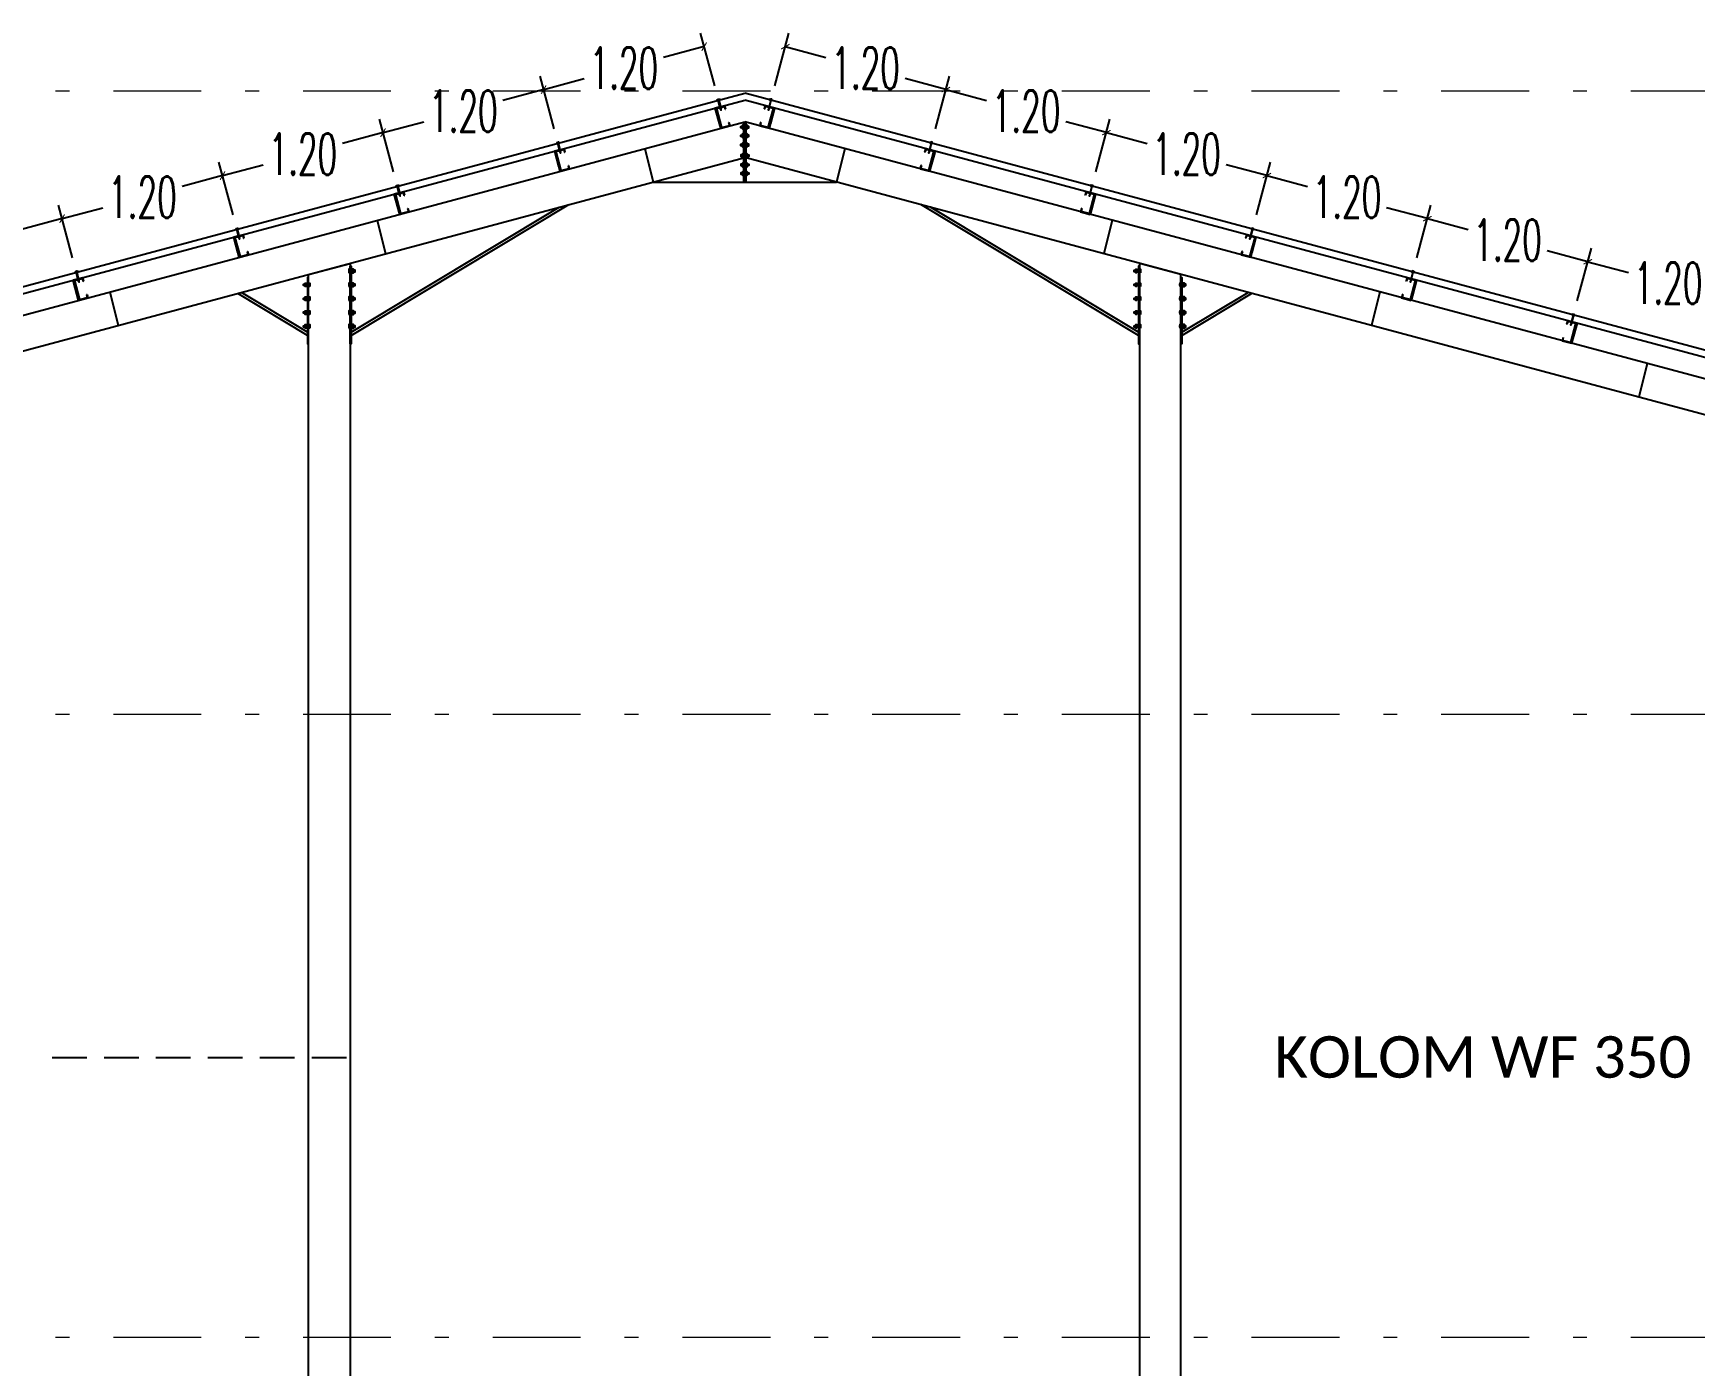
# Model space of a CAD drawing. Header units: millimetres. Extents: x 2175 to 3376, y 1504 to 1740.
# Drawn here: x 3012.11 to 3024.11, y 1637.46 to 1647.08 of the extents above; entities that cross this region are included whole.
import ezdxf

# ---------------------------------------------------------------- set-up
doc = ezdxf.new("R2010")
doc.units = ezdxf.units.MM
for name, pattern in [('DASHDOT2', [12.7, 6.35, -3.175, 0, -3.175]), ('DASHED', [19.05, 12.7, -6.35]), ('HIDDEN', [0.375, 0.25, -0.125])]:
    doc.linetypes.add(name, pattern=pattern)
for name, color, linetype in [('A', 7, 'Continuous'), ('GR', 7, 'Continuous'), ('KOP TEKS', 1, 'Continuous'), ('SUNGAI', 150, 'Continuous'), ('TEXT', 7, 'Continuous')]:
    doc.layers.add(name, color=color, linetype=linetype)
doc.layers.add('Garis Dim', color=131, linetype='DASHED', lineweight=9)
doc.layers.add('TANGGA', color=223, linetype='Continuous', lineweight=9)
doc.styles.add('-DIM2', font='simplex.shx', dxfattribs={"width": 0.55})
doc.styles.get("Standard").update_dxf_attribs({"font": 'arial.ttf'})
doc.dimstyles.new('DIMENSI POTONGAN', dxfattribs={"dimtxt": 0.3, "dimasz": 0.05, "dimexe": 0.1, "dimexo": 0.1, "dimgap": 0.05, "dimtad": 0, "dimtih": 1, "dimtoh": 1, "dimrnd": 0.0025, "dimzin": 0, "dimdsep": 46, "dimtxsty": '-DIM2', "dimblk": 'ARCHTICK', "dimcen": 0.1, "dimclrd": 1, "dimclre": 1, "dimclrt": 2, "dimadec": 0, "dimazin": 0, "dimtfac": 1, "dimtofl": 0, "dimtmove": 0, "dimatfit": 3, "dimldrblk": 'ARCHTICK', "dimfxl": 0.18, "dimtolj": 1, "dimtzin": 0, "dimarcsym": 0})

# ---------------------------------------------------------------- blocks, each defined once
blk = doc.blocks.new('_ArchTick')
at = {"color": 0, "linetype": 'ByBlock', "const_width": 0.15}
blk.add_lwpolyline([(-0.5, -0.5), (0.5, 0.5)], dxfattribs=at)
blk = doc.blocks.new('*D1260')
at = {"layer": 'Defpoints', "color": 0, "transparency": 16777216}
for p in [(3018.704, 1646.676), (3017.443, 1646.607), (3018.602, 1646.296)]:
    blk.add_point(p, dxfattribs=at)
at = {"layer": 'TANGGA', "color": 1, "lineweight": -2, "transparency": 16777216}
for p, q in [((3017.469, 1646.703), (3017.57, 1647.083)), ((3017.544, 1646.986), (3017.838, 1646.908)), ((3018.628, 1646.393), (3018.729, 1646.772)), ((3018.704, 1646.676), (3018.41, 1646.755))]:
    blk.add_line(p, q, dxfattribs=at)
at = {"layer": 'TANGGA', "color": 1, "lineweight": -2, "transparency": 16777216, "xscale": 0.05, "yscale": 0.05, "zscale": 0.05}
for p, rotation in [((3017.544, 1646.986), 164.9999999999965), ((3018.704, 1646.676), 344.9999999999965)]:
    blk.add_blockref('_ArchTick', p, dxfattribs=dict(at, rotation=rotation))
at = {"layer": 'TANGGA', "color": 2, "transparency": 16777216, "insert": (3018.124, 1646.831), "char_height": 0.3, "attachment_point": 5, "style": '-DIM2'}
blk.add_mtext('\\A1;1.20', dxfattribs=at)
blk = doc.blocks.new('*D674')
at = {"layer": 'Defpoints', "color": 0, "transparency": 16777216}
for p in [(3018.602, 1646.296), (3019.863, 1646.365), (3019.761, 1645.986)]:
    blk.add_point(p, dxfattribs=at)
at = {"layer": 'TANGGA', "color": 1, "lineweight": -2, "transparency": 16777216}
for p, q in [((3018.628, 1646.393), (3018.729, 1646.772)), ((3018.704, 1646.676), (3018.997, 1646.597)), ((3019.863, 1646.365), (3019.569, 1646.444)), ((3019.787, 1646.082), (3019.889, 1646.462))]:
    blk.add_line(p, q, dxfattribs=at)
at = {"layer": 'TANGGA', "color": 1, "lineweight": -2, "transparency": 16777216, "xscale": 0.05, "yscale": 0.05, "zscale": 0.05}
for p, rotation in [((3018.704, 1646.676), 164.9999999999965), ((3019.863, 1646.365), 344.9999999999965)]:
    blk.add_blockref('_ArchTick', p, dxfattribs=dict(at, rotation=rotation))
at = {"layer": 'TANGGA', "color": 2, "transparency": 16777216, "insert": (3019.283, 1646.52), "char_height": 0.3, "attachment_point": 5, "style": '-DIM2'}
blk.add_mtext('\\A1;1.20', dxfattribs=at)
blk = doc.blocks.new('*D675')
at = {"layer": 'Defpoints', "color": 0, "transparency": 16777216}
for p in [(3021.022, 1646.055), (3019.761, 1645.986), (3020.92, 1645.675)]:
    blk.add_point(p, dxfattribs=at)
at = {"layer": 'TANGGA', "color": 1, "lineweight": -2, "transparency": 16777216}
for p, q in [((3019.787, 1646.082), (3019.889, 1646.462)), ((3019.863, 1646.365), (3020.157, 1646.286)), ((3021.022, 1646.055), (3020.728, 1646.133)), ((3020.946, 1645.772), (3021.048, 1646.151))]:
    blk.add_line(p, q, dxfattribs=at)
at = {"layer": 'TANGGA', "color": 1, "lineweight": -2, "transparency": 16777216, "xscale": 0.05, "yscale": 0.05, "zscale": 0.05}
for p, rotation in [((3019.863, 1646.365), 164.9999999999965), ((3021.022, 1646.055), 344.9999999999965)]:
    blk.add_blockref('_ArchTick', p, dxfattribs=dict(at, rotation=rotation))
at = {"layer": 'TANGGA', "color": 2, "transparency": 16777216, "insert": (3020.442, 1646.21), "char_height": 0.3, "attachment_point": 5, "style": '-DIM2'}
blk.add_mtext('\\A1;1.20', dxfattribs=at)
blk = doc.blocks.new('*D676')
at = {"layer": 'Defpoints', "color": 0, "transparency": 16777216}
for p in [(3022.181, 1645.744), (3020.92, 1645.675), (3022.079, 1645.365)]:
    blk.add_point(p, dxfattribs=at)
at = {"layer": 'TANGGA', "color": 1, "lineweight": -2, "transparency": 16777216}
for p, q in [((3020.946, 1645.772), (3021.048, 1646.151)), ((3021.022, 1646.055), (3021.316, 1645.976)), ((3022.181, 1645.744), (3021.887, 1645.823)), ((3022.105, 1645.461), (3022.207, 1645.841))]:
    blk.add_line(p, q, dxfattribs=at)
at = {"layer": 'TANGGA', "color": 1, "lineweight": -2, "transparency": 16777216, "xscale": 0.05, "yscale": 0.05, "zscale": 0.05}
for p, rotation in [((3021.022, 1646.055), 164.9999999999965), ((3022.181, 1645.744), 344.9999999999965)]:
    blk.add_blockref('_ArchTick', p, dxfattribs=dict(at, rotation=rotation))
at = {"layer": 'TANGGA', "color": 2, "transparency": 16777216, "insert": (3021.601, 1645.899), "char_height": 0.3, "attachment_point": 5, "style": '-DIM2'}
blk.add_mtext('\\A1;1.20', dxfattribs=at)
blk = doc.blocks.new('*D677')
at = {"layer": 'Defpoints', "color": 0, "transparency": 16777216}
for p in [(3022.079, 1645.365), (3023.34, 1645.433), (3023.238, 1645.054)]:
    blk.add_point(p, dxfattribs=at)
at = {"layer": 'TANGGA', "color": 1, "lineweight": -2, "transparency": 16777216}
for p, q in [((3022.105, 1645.461), (3022.207, 1645.841)), ((3022.181, 1645.744), (3022.475, 1645.665)), ((3023.34, 1645.433), (3023.046, 1645.512)), ((3023.264, 1645.151), (3023.366, 1645.53))]:
    blk.add_line(p, q, dxfattribs=at)
at = {"layer": 'TANGGA', "color": 1, "lineweight": -2, "transparency": 16777216, "xscale": 0.05, "yscale": 0.05, "zscale": 0.05}
for p, rotation in [((3022.181, 1645.744), 164.9999999999965), ((3023.34, 1645.433), 344.9999999999965)]:
    blk.add_blockref('_ArchTick', p, dxfattribs=dict(at, rotation=rotation))
at = {"layer": 'TANGGA', "color": 2, "transparency": 16777216, "insert": (3022.76, 1645.589), "char_height": 0.3, "attachment_point": 5, "style": '-DIM2'}
blk.add_mtext('\\A1;1.20', dxfattribs=at)
blk = doc.blocks.new('*D678')
at = {"layer": 'Defpoints', "color": 0, "transparency": 16777216}
for p in [(3024.499, 1645.123), (3023.238, 1645.054), (3024.397, 1644.743)]:
    blk.add_point(p, dxfattribs=at)
at = {"layer": 'TANGGA', "color": 1, "lineweight": -2, "transparency": 16777216}
for p, q in [((3023.264, 1645.151), (3023.366, 1645.53)), ((3023.34, 1645.433), (3023.634, 1645.355)), ((3024.499, 1645.123), (3024.205, 1645.202)), ((3024.423, 1644.84), (3024.525, 1645.219))]:
    blk.add_line(p, q, dxfattribs=at)
at = {"layer": 'TANGGA', "color": 1, "lineweight": -2, "transparency": 16777216, "xscale": 0.05, "yscale": 0.05, "zscale": 0.05}
for p, rotation in [((3023.34, 1645.433), 164.9999999999965), ((3024.499, 1645.123), 344.9999999999965)]:
    blk.add_blockref('_ArchTick', p, dxfattribs=dict(at, rotation=rotation))
at = {"layer": 'TANGGA', "color": 2, "transparency": 16777216, "insert": (3023.92, 1645.278), "char_height": 0.3, "attachment_point": 5, "style": '-DIM2'}
blk.add_mtext('\\A1;1.20', dxfattribs=at)
blk = doc.blocks.new('*D697')
at = {"layer": 'Defpoints', "color": 0, "transparency": 16777216}
for p in [(3015.799, 1646.676), (3017.059, 1646.607), (3015.9, 1646.296)]:
    blk.add_point(p, dxfattribs=at)
at = {"layer": 'TANGGA', "color": 1, "lineweight": -2, "transparency": 16777216}
for p, q in [((3017.034, 1646.703), (3016.932, 1647.083)), ((3016.958, 1646.986), (3016.664, 1646.908)), ((3015.874, 1646.393), (3015.773, 1646.772)), ((3015.799, 1646.676), (3016.092, 1646.755))]:
    blk.add_line(p, q, dxfattribs=at)
at = {"layer": 'TANGGA', "color": 1, "lineweight": -2, "transparency": 16777216, "xscale": 0.05, "yscale": 0.05, "zscale": 0.05}
for p, rotation in [((3016.958, 1646.986), 15.00000000000346), ((3015.799, 1646.676), 195.0000000000034)]:
    blk.add_blockref('_ArchTick', p, dxfattribs=dict(at, rotation=rotation))
at = {"layer": 'TANGGA', "color": 2, "transparency": 16777216, "insert": (3016.378, 1646.831), "char_height": 0.3, "attachment_point": 5, "style": '-DIM2'}
blk.add_mtext('\\A1;1.20', dxfattribs=at)
blk = doc.blocks.new('*D698')
at = {"layer": 'Defpoints', "color": 0, "transparency": 16777216}
for p in [(3014.639, 1646.365), (3015.9, 1646.296), (3014.741, 1645.986)]:
    blk.add_point(p, dxfattribs=at)
at = {"layer": 'TANGGA', "color": 1, "lineweight": -2, "transparency": 16777216}
for p, q in [((3015.874, 1646.393), (3015.773, 1646.772)), ((3015.799, 1646.676), (3015.505, 1646.597)), ((3014.715, 1646.082), (3014.614, 1646.462)), ((3014.639, 1646.365), (3014.933, 1646.444))]:
    blk.add_line(p, q, dxfattribs=at)
at = {"layer": 'TANGGA', "color": 1, "lineweight": -2, "transparency": 16777216, "xscale": 0.05, "yscale": 0.05, "zscale": 0.05}
for p, rotation in [((3015.799, 1646.676), 15.00000000000346), ((3014.639, 1646.365), 195.0000000000034)]:
    blk.add_blockref('_ArchTick', p, dxfattribs=dict(at, rotation=rotation))
at = {"layer": 'TANGGA', "color": 2, "transparency": 16777216, "insert": (3015.219, 1646.52), "char_height": 0.3, "attachment_point": 5, "style": '-DIM2'}
blk.add_mtext('\\A1;1.20', dxfattribs=at)
blk = doc.blocks.new('*D699')
at = {"layer": 'Defpoints', "color": 0, "transparency": 16777216}
for p in [(3013.48, 1646.055), (3014.741, 1645.986), (3013.582, 1645.675)]:
    blk.add_point(p, dxfattribs=at)
at = {"layer": 'TANGGA', "color": 1, "lineweight": -2, "transparency": 16777216}
for p, q in [((3014.715, 1646.082), (3014.614, 1646.462)), ((3014.639, 1646.365), (3014.346, 1646.286)), ((3013.556, 1645.772), (3013.454, 1646.151)), ((3013.48, 1646.055), (3013.774, 1646.133))]:
    blk.add_line(p, q, dxfattribs=at)
at = {"layer": 'TANGGA', "color": 1, "lineweight": -2, "transparency": 16777216, "xscale": 0.05, "yscale": 0.05, "zscale": 0.05}
for p, rotation in [((3014.639, 1646.365), 15.00000000000346), ((3013.48, 1646.055), 195.0000000000034)]:
    blk.add_blockref('_ArchTick', p, dxfattribs=dict(at, rotation=rotation))
at = {"layer": 'TANGGA', "color": 2, "transparency": 16777216, "insert": (3014.06, 1646.21), "char_height": 0.3, "attachment_point": 5, "style": '-DIM2'}
blk.add_mtext('\\A1;1.20', dxfattribs=at)
blk = doc.blocks.new('*D700')
at = {"layer": 'Defpoints', "color": 0, "transparency": 16777216}
for p in [(3012.321, 1645.744), (3013.582, 1645.675), (3012.423, 1645.365)]:
    blk.add_point(p, dxfattribs=at)
at = {"layer": 'TANGGA', "color": 1, "lineweight": -2, "transparency": 16777216}
for p, q in [((3013.48, 1646.055), (3013.187, 1645.976)), ((3013.556, 1645.772), (3013.454, 1646.151)), ((3012.397, 1645.461), (3012.295, 1645.841)), ((3012.321, 1645.744), (3012.615, 1645.823))]:
    blk.add_line(p, q, dxfattribs=at)
at = {"layer": 'TANGGA', "color": 1, "lineweight": -2, "transparency": 16777216, "xscale": 0.05, "yscale": 0.05, "zscale": 0.05}
for p, rotation in [((3013.48, 1646.055), 15.00000000000346), ((3012.321, 1645.744), 195.0000000000034)]:
    blk.add_blockref('_ArchTick', p, dxfattribs=dict(at, rotation=rotation))
at = {"layer": 'TANGGA', "color": 2, "transparency": 16777216, "insert": (3012.901, 1645.899), "char_height": 0.3, "attachment_point": 5, "style": '-DIM2'}
blk.add_mtext('\\A1;1.20', dxfattribs=at)
blk = doc.blocks.new('*D701')
at = {"layer": 'Defpoints', "color": 0, "transparency": 16777216}
for p in [(3011.162, 1645.433), (3012.423, 1645.365), (3011.264, 1645.054)]:
    blk.add_point(p, dxfattribs=at)
at = {"layer": 'TANGGA', "color": 1, "lineweight": -2, "transparency": 16777216}
for p, q in [((3012.397, 1645.461), (3012.295, 1645.841)), ((3012.321, 1645.744), (3012.027, 1645.665)), ((3011.238, 1645.151), (3011.136, 1645.53)), ((3011.162, 1645.433), (3011.456, 1645.512))]:
    blk.add_line(p, q, dxfattribs=at)
at = {"layer": 'TANGGA', "color": 1, "lineweight": -2, "transparency": 16777216, "xscale": 0.05, "yscale": 0.05, "zscale": 0.05}
for p, rotation in [((3012.321, 1645.744), 15.00000000000346), ((3011.162, 1645.433), 195.0000000000034)]:
    blk.add_blockref('_ArchTick', p, dxfattribs=dict(at, rotation=rotation))
at = {"layer": 'TANGGA', "color": 2, "transparency": 16777216, "insert": (3011.742, 1645.589), "char_height": 0.3, "attachment_point": 5, "style": '-DIM2'}
blk.add_mtext('\\A1;1.20', dxfattribs=at)

msp = doc.modelspace()

# ---------------------------------------------------------------- linework, layer by layer
for p, q in [((3017.036, 1646.542), (3017.066, 1646.431)), ((3017.036, 1646.542), (3017.066, 1646.431)), ((3017.036, 1646.542), (3017.066, 1646.431)), ((3017.036, 1646.542), (3017.066, 1646.431)), ((3017.036, 1646.542), (3017.075, 1646.397)), ((3017.039, 1646.531), (3017.045, 1646.532)), ((3017.039, 1646.532), (3017.075, 1646.397)), ((3017.039, 1646.532), (3017.075, 1646.397)), ((3017.039, 1646.532), (3017.075, 1646.397)), ((3017.042, 1646.543), (3017.081, 1646.398)), ((3017.046, 1646.54), (3017.103, 1646.555)), ((3017.046, 1646.54), (3017.083, 1646.402)), ((3017.103, 1646.555), (3017.109, 1646.534)), ((3017.105, 1646.559), (3017.112, 1646.534)), ((3017.109, 1646.534), (3017.112, 1646.534)), ((3017.397, 1646.559), (3017.391, 1646.534)), ((3017.393, 1646.534), (3017.391, 1646.534)), ((3017.399, 1646.555), (3017.393, 1646.534)), ((3017.456, 1646.54), (3017.399, 1646.555)), ((3017.456, 1646.54), (3017.419, 1646.402)), ((3017.46, 1646.543), (3017.421, 1646.398)), ((3017.466, 1646.542), (3017.427, 1646.397)), ((3017.463, 1646.532), (3017.427, 1646.397)), ((3017.463, 1646.532), (3017.427, 1646.397)), ((3017.463, 1646.532), (3017.427, 1646.397)), ((3017.466, 1646.542), (3017.437, 1646.431)), ((3017.466, 1646.542), (3017.437, 1646.431)), ((3017.466, 1646.542), (3017.437, 1646.431)), ((3017.466, 1646.542), (3017.437, 1646.431)), ((3017.463, 1646.531), (3017.457, 1646.532)), ((3017.083, 1646.402), (3017.14, 1646.417)), ((3017.134, 1646.438), (3017.137, 1646.439)), ((3017.134, 1646.438), (3017.14, 1646.417)), ((3017.137, 1646.439), (3017.144, 1646.415)), ((3017.242, 1646.442), (3017.242, 1646.008)), ((3017.251, 1646.445), (3017.251, 1646.008)), ((3017.259, 1646.442), (3017.259, 1646.008)), ((3017.365, 1646.439), (3017.359, 1646.415)), ((3017.368, 1646.438), (3017.362, 1646.417)), ((3017.419, 1646.402), (3017.362, 1646.417)), ((3017.368, 1646.438), (3017.365, 1646.439)), ((3015.877, 1646.231), (3015.907, 1646.121)), ((3015.877, 1646.231), (3015.907, 1646.121)), ((3015.877, 1646.231), (3015.907, 1646.121)), ((3015.877, 1646.231), (3015.907, 1646.121)), ((3015.877, 1646.231), (3015.916, 1646.086)), ((3015.88, 1646.22), (3015.886, 1646.222)), ((3015.88, 1646.221), (3015.916, 1646.086)), ((3015.88, 1646.221), (3015.916, 1646.086)), ((3015.88, 1646.221), (3015.916, 1646.086)), ((3015.883, 1646.232), (3015.922, 1646.088)), ((3015.887, 1646.229), (3015.944, 1646.244)), ((3015.887, 1646.229), (3015.924, 1646.091)), ((3015.944, 1646.244), (3015.95, 1646.223)), ((3015.946, 1646.249), (3015.953, 1646.224)), ((3015.95, 1646.223), (3015.953, 1646.224)), ((3016.529, 1646.25), (3016.589, 1646.008)), ((3017.974, 1646.25), (3017.913, 1646.008)), ((3018.556, 1646.249), (3018.55, 1646.224)), ((3018.553, 1646.223), (3018.55, 1646.224)), ((3018.558, 1646.244), (3018.553, 1646.223)), ((3018.615, 1646.229), (3018.558, 1646.244)), ((3018.615, 1646.229), (3018.578, 1646.091)), ((3018.619, 1646.232), (3018.581, 1646.088)), ((3018.625, 1646.231), (3018.586, 1646.086)), ((3018.623, 1646.221), (3018.586, 1646.086)), ((3018.623, 1646.221), (3018.586, 1646.086)), ((3018.623, 1646.221), (3018.586, 1646.086)), ((3018.625, 1646.231), (3018.596, 1646.121)), ((3018.625, 1646.231), (3018.596, 1646.121)), ((3018.625, 1646.231), (3018.596, 1646.121)), ((3018.625, 1646.231), (3018.596, 1646.121)), ((3018.622, 1646.22), (3018.616, 1646.222)), ((3015.924, 1646.091), (3015.981, 1646.106)), ((3015.975, 1646.127), (3015.978, 1646.128)), ((3015.975, 1646.127), (3015.981, 1646.106)), ((3015.978, 1646.128), (3015.984, 1646.104)), ((3018.524, 1646.128), (3018.518, 1646.104)), ((3018.527, 1646.127), (3018.521, 1646.106)), ((3018.578, 1646.091), (3018.521, 1646.106)), ((3018.527, 1646.127), (3018.524, 1646.128)), ((3014.718, 1645.92), (3014.747, 1645.81)), ((3014.718, 1645.92), (3014.747, 1645.81)), ((3014.718, 1645.92), (3014.747, 1645.81)), ((3014.718, 1645.92), (3014.747, 1645.81)), ((3014.718, 1645.92), (3014.757, 1645.775)), ((3014.724, 1645.922), (3014.763, 1645.777)), ((3014.728, 1645.919), (3014.785, 1645.934)), ((3014.785, 1645.934), (3014.79, 1645.912)), ((3014.787, 1645.938), (3014.793, 1645.913)), ((3019.715, 1645.938), (3019.709, 1645.913)), ((3019.717, 1645.934), (3019.712, 1645.912)), ((3019.774, 1645.919), (3019.717, 1645.934)), ((3019.778, 1645.922), (3019.74, 1645.777)), ((3019.784, 1645.92), (3019.745, 1645.775)), ((3019.784, 1645.92), (3019.755, 1645.81)), ((3019.784, 1645.92), (3019.755, 1645.81)), ((3019.784, 1645.92), (3019.755, 1645.81)), ((3019.784, 1645.92), (3019.755, 1645.81)), ((3014.721, 1645.91), (3014.727, 1645.911)), ((3014.721, 1645.911), (3014.757, 1645.775)), ((3014.721, 1645.911), (3014.757, 1645.775)), ((3014.721, 1645.911), (3014.757, 1645.775)), ((3014.728, 1645.919), (3014.765, 1645.781)), ((3014.79, 1645.912), (3014.793, 1645.913)), ((3014.816, 1645.817), (3014.819, 1645.818)), ((3014.816, 1645.817), (3014.822, 1645.796)), ((3014.819, 1645.818), (3014.825, 1645.794)), ((3019.683, 1645.818), (3019.677, 1645.794)), ((3019.686, 1645.817), (3019.68, 1645.796)), ((3019.686, 1645.817), (3019.683, 1645.818)), ((3019.712, 1645.912), (3019.709, 1645.913)), ((3019.774, 1645.919), (3019.738, 1645.781)), ((3019.782, 1645.911), (3019.745, 1645.775)), ((3019.782, 1645.911), (3019.745, 1645.775)), ((3019.782, 1645.911), (3019.745, 1645.775)), ((3019.781, 1645.91), (3019.776, 1645.911)), ((3014.597, 1645.733), (3014.657, 1645.49)), ((3014.765, 1645.781), (3014.822, 1645.796)), ((3019.738, 1645.781), (3019.68, 1645.796)), ((3019.905, 1645.733), (3019.845, 1645.49)), ((3013.559, 1645.61), (3013.588, 1645.5)), ((3013.559, 1645.61), (3013.588, 1645.5)), ((3013.559, 1645.61), (3013.588, 1645.5)), ((3013.559, 1645.61), (3013.588, 1645.5)), ((3013.559, 1645.61), (3013.598, 1645.465)), ((3013.561, 1645.6), (3013.598, 1645.465)), ((3013.561, 1645.6), (3013.598, 1645.465)), ((3013.561, 1645.6), (3013.598, 1645.465)), ((3013.562, 1645.599), (3013.568, 1645.601)), ((3013.565, 1645.611), (3013.603, 1645.466)), ((3013.569, 1645.608), (3013.626, 1645.623)), ((3013.569, 1645.608), (3013.606, 1645.47)), ((3013.626, 1645.623), (3013.631, 1645.602)), ((3013.628, 1645.628), (3013.634, 1645.603)), ((3013.631, 1645.602), (3013.634, 1645.603)), ((3020.875, 1645.628), (3020.868, 1645.603)), ((3020.871, 1645.602), (3020.868, 1645.603)), ((3020.876, 1645.623), (3020.871, 1645.602)), ((3020.934, 1645.608), (3020.876, 1645.623)), ((3020.934, 1645.608), (3020.897, 1645.47)), ((3020.938, 1645.611), (3020.899, 1645.466)), ((3020.943, 1645.61), (3020.905, 1645.465)), ((3020.941, 1645.6), (3020.905, 1645.465)), ((3020.941, 1645.6), (3020.905, 1645.465)), ((3020.941, 1645.6), (3020.905, 1645.465)), ((3020.943, 1645.61), (3020.914, 1645.5)), ((3020.943, 1645.61), (3020.914, 1645.5)), ((3020.943, 1645.61), (3020.914, 1645.5)), ((3020.943, 1645.61), (3020.914, 1645.5)), ((3020.94, 1645.599), (3020.935, 1645.601)), ((3013.606, 1645.47), (3013.663, 1645.485)), ((3013.657, 1645.506), (3013.66, 1645.507)), ((3013.657, 1645.506), (3013.663, 1645.485)), ((3013.66, 1645.507), (3013.666, 1645.483)), ((3020.842, 1645.507), (3020.836, 1645.483)), ((3020.845, 1645.506), (3020.84, 1645.485)), ((3020.897, 1645.47), (3020.84, 1645.485)), ((3020.845, 1645.506), (3020.842, 1645.507)), ((3012.4, 1645.299), (3012.429, 1645.189)), ((3012.4, 1645.299), (3012.429, 1645.189)), ((3012.4, 1645.299), (3012.429, 1645.189)), ((3012.4, 1645.299), (3012.429, 1645.189)), ((3012.4, 1645.299), (3012.438, 1645.154)), ((3012.402, 1645.29), (3012.438, 1645.154)), ((3012.402, 1645.29), (3012.438, 1645.154)), ((3012.402, 1645.29), (3012.438, 1645.154)), ((3012.403, 1645.288), (3012.408, 1645.29)), ((3012.406, 1645.301), (3012.444, 1645.156)), ((3012.41, 1645.298), (3012.467, 1645.312)), ((3012.41, 1645.298), (3012.446, 1645.159)), ((3012.467, 1645.312), (3012.472, 1645.291)), ((3012.468, 1645.317), (3012.475, 1645.292)), ((3012.472, 1645.291), (3012.475, 1645.292)), ((3012.665, 1645.215), (3012.725, 1644.972)), ((3021.837, 1645.215), (3021.777, 1644.972)), ((3022.034, 1645.317), (3022.027, 1645.292)), ((3022.03, 1645.291), (3022.027, 1645.292)), ((3022.036, 1645.312), (3022.03, 1645.291)), ((3022.093, 1645.298), (3022.036, 1645.312)), ((3022.093, 1645.298), (3022.056, 1645.159)), ((3022.097, 1645.301), (3022.058, 1645.156)), ((3022.102, 1645.299), (3022.064, 1645.154)), ((3022.1, 1645.29), (3022.064, 1645.154)), ((3022.1, 1645.29), (3022.064, 1645.154)), ((3022.1, 1645.29), (3022.064, 1645.154)), ((3022.102, 1645.299), (3022.073, 1645.189)), ((3022.102, 1645.299), (3022.073, 1645.189)), ((3022.102, 1645.299), (3022.073, 1645.189)), ((3022.102, 1645.299), (3022.073, 1645.189)), ((3022.1, 1645.288), (3022.094, 1645.29)), ((3012.446, 1645.159), (3012.503, 1645.174)), ((3012.498, 1645.196), (3012.501, 1645.196)), ((3012.498, 1645.196), (3012.503, 1645.174)), ((3012.501, 1645.196), (3012.507, 1645.173)), ((3022.001, 1645.196), (3021.995, 1645.173)), ((3022.004, 1645.196), (3021.999, 1645.174)), ((3022.056, 1645.159), (3021.999, 1645.174)), ((3022.004, 1645.196), (3022.001, 1645.196)), ((3023.193, 1645.006), (3023.186, 1644.981)), ((3023.189, 1644.981), (3023.186, 1644.981)), ((3023.195, 1645.002), (3023.189, 1644.981)), ((3023.252, 1644.987), (3023.195, 1645.002)), ((3023.252, 1644.987), (3023.215, 1644.849)), ((3023.256, 1644.99), (3023.217, 1644.845)), ((3023.262, 1644.989), (3023.223, 1644.844)), ((3023.259, 1644.979), (3023.223, 1644.844)), ((3023.259, 1644.979), (3023.223, 1644.844)), ((3023.259, 1644.979), (3023.223, 1644.844)), ((3023.262, 1644.989), (3023.232, 1644.879)), ((3023.262, 1644.989), (3023.232, 1644.879)), ((3023.262, 1644.989), (3023.232, 1644.879)), ((3023.262, 1644.989), (3023.232, 1644.879)), ((3023.259, 1644.978), (3023.253, 1644.979)), ((3023.161, 1644.886), (3023.154, 1644.862)), ((3023.163, 1644.885), (3023.158, 1644.864)), ((3023.215, 1644.849), (3023.158, 1644.864)), ((3023.163, 1644.885), (3023.161, 1644.886)), ((3023.769, 1644.697), (3023.709, 1644.455))]:
    msp.add_line(p, q)
at = {"linetype": 'HIDDEN'}
msp.add_line((3014.374, 1639.685), (3012.149, 1639.685), dxfattribs=at)
for points in [[(3017.051, 1646.601), (3017.071, 1646.606), (3017.072, 1646.602), (3017.052, 1646.597)], [(3017.054, 1646.606), (3017.064, 1646.608), (3017.065, 1646.604), (3017.055, 1646.602)], [(3017.06, 1646.599), (3017.063, 1646.6), (3017.08, 1646.534), (3017.077, 1646.534)], [(3017.442, 1646.599), (3017.439, 1646.6), (3017.422, 1646.534), (3017.425, 1646.534)], [(3017.451, 1646.601), (3017.431, 1646.606), (3017.43, 1646.602), (3017.45, 1646.597)], [(3017.448, 1646.606), (3017.438, 1646.608), (3017.437, 1646.604), (3017.447, 1646.602)], [(3017.268, 1646.4), (3017.222, 1646.4), (3017.222, 1646.41), (3017.268, 1646.41)], [(3017.234, 1646.392), (3017.242, 1646.392), (3017.242, 1646.418), (3017.234, 1646.418)], [(3017.234, 1646.4), (3017.28, 1646.4), (3017.28, 1646.41), (3017.234, 1646.41)], [(3017.243, 1646.392), (3017.235, 1646.392), (3017.235, 1646.418), (3017.243, 1646.418)], [(3017.259, 1646.392), (3017.268, 1646.392), (3017.268, 1646.418), (3017.259, 1646.418)], [(3017.268, 1646.392), (3017.26, 1646.392), (3017.26, 1646.418), (3017.268, 1646.418)], [(3015.892, 1646.29), (3015.912, 1646.295), (3015.913, 1646.292), (3015.893, 1646.287)], [(3015.895, 1646.295), (3015.905, 1646.298), (3015.906, 1646.294), (3015.896, 1646.291)], [(3015.901, 1646.289), (3015.904, 1646.29), (3015.921, 1646.224), (3015.918, 1646.223)], [(3017.268, 1646.337), (3017.222, 1646.337), (3017.222, 1646.348), (3017.268, 1646.348)], [(3017.268, 1646.271), (3017.222, 1646.271), (3017.222, 1646.281), (3017.268, 1646.281)], [(3017.234, 1646.33), (3017.242, 1646.33), (3017.242, 1646.356), (3017.234, 1646.356)], [(3017.234, 1646.337), (3017.28, 1646.337), (3017.28, 1646.348), (3017.234, 1646.348)], [(3017.234, 1646.263), (3017.242, 1646.263), (3017.242, 1646.289), (3017.234, 1646.289)], [(3017.234, 1646.271), (3017.28, 1646.271), (3017.28, 1646.281), (3017.234, 1646.281)], [(3017.243, 1646.33), (3017.235, 1646.33), (3017.235, 1646.356), (3017.243, 1646.356)], [(3017.243, 1646.263), (3017.235, 1646.263), (3017.235, 1646.289), (3017.243, 1646.289)], [(3017.259, 1646.33), (3017.268, 1646.33), (3017.268, 1646.356), (3017.259, 1646.356)], [(3017.259, 1646.263), (3017.268, 1646.263), (3017.268, 1646.289), (3017.259, 1646.289)], [(3017.268, 1646.33), (3017.26, 1646.33), (3017.26, 1646.356), (3017.268, 1646.356)], [(3017.268, 1646.263), (3017.26, 1646.263), (3017.26, 1646.289), (3017.268, 1646.289)], [(3018.601, 1646.289), (3018.598, 1646.29), (3018.581, 1646.224), (3018.585, 1646.223)], [(3018.61, 1646.29), (3018.59, 1646.295), (3018.589, 1646.292), (3018.61, 1646.287)], [(3018.607, 1646.295), (3018.597, 1646.298), (3018.596, 1646.294), (3018.606, 1646.291)], [(3017.268, 1646.204), (3017.222, 1646.204), (3017.222, 1646.194), (3017.268, 1646.194)], [(3017.234, 1646.212), (3017.242, 1646.212), (3017.242, 1646.186), (3017.234, 1646.186)], [(3017.234, 1646.204), (3017.28, 1646.204), (3017.28, 1646.194), (3017.234, 1646.194)], [(3017.243, 1646.212), (3017.235, 1646.212), (3017.235, 1646.186), (3017.243, 1646.186)], [(3017.259, 1646.212), (3017.268, 1646.212), (3017.268, 1646.186), (3017.259, 1646.186)], [(3017.268, 1646.212), (3017.26, 1646.212), (3017.26, 1646.186), (3017.268, 1646.186)], [(3017.268, 1646.138), (3017.222, 1646.138), (3017.222, 1646.127), (3017.268, 1646.127)], [(3017.268, 1646.075), (3017.222, 1646.075), (3017.222, 1646.065), (3017.268, 1646.065)], [(3017.234, 1646.145), (3017.242, 1646.145), (3017.242, 1646.119), (3017.234, 1646.119)], [(3017.234, 1646.138), (3017.28, 1646.138), (3017.28, 1646.127), (3017.234, 1646.127)], [(3017.234, 1646.083), (3017.242, 1646.083), (3017.242, 1646.057), (3017.234, 1646.057)], [(3017.234, 1646.075), (3017.28, 1646.075), (3017.28, 1646.065), (3017.234, 1646.065)], [(3017.243, 1646.145), (3017.235, 1646.145), (3017.235, 1646.119), (3017.243, 1646.119)], [(3017.243, 1646.083), (3017.235, 1646.083), (3017.235, 1646.057), (3017.243, 1646.057)], [(3017.259, 1646.145), (3017.268, 1646.145), (3017.268, 1646.119), (3017.259, 1646.119)], [(3017.259, 1646.083), (3017.268, 1646.083), (3017.268, 1646.057), (3017.259, 1646.057)], [(3017.268, 1646.145), (3017.26, 1646.145), (3017.26, 1646.119), (3017.268, 1646.119)], [(3017.268, 1646.083), (3017.26, 1646.083), (3017.26, 1646.057), (3017.268, 1646.057)], [(3014.733, 1645.98), (3014.753, 1645.985), (3014.754, 1645.981), (3014.734, 1645.976)], [(3014.736, 1645.984), (3014.746, 1645.987), (3014.747, 1645.983), (3014.737, 1645.981)], [(3014.742, 1645.978), (3014.745, 1645.979), (3014.762, 1645.913), (3014.758, 1645.912)], [(3019.761, 1645.978), (3019.757, 1645.979), (3019.74, 1645.913), (3019.744, 1645.912)], [(3019.77, 1645.98), (3019.749, 1645.985), (3019.748, 1645.981), (3019.769, 1645.976)], [(3019.766, 1645.984), (3019.756, 1645.987), (3019.755, 1645.983), (3019.765, 1645.981)], [(3013.574, 1645.669), (3013.594, 1645.674), (3013.595, 1645.671), (3013.574, 1645.665)], [(3013.577, 1645.674), (3013.587, 1645.676), (3013.588, 1645.673), (3013.578, 1645.67)], [(3013.583, 1645.668), (3013.586, 1645.668), (3013.603, 1645.603), (3013.599, 1645.602)], [(3020.92, 1645.668), (3020.916, 1645.668), (3020.9, 1645.603), (3020.903, 1645.602)], [(3020.929, 1645.669), (3020.908, 1645.674), (3020.908, 1645.671), (3020.928, 1645.665)], [(3020.925, 1645.674), (3020.915, 1645.676), (3020.914, 1645.673), (3020.924, 1645.67)], [(3012.414, 1645.358), (3012.435, 1645.364), (3012.436, 1645.36), (3012.415, 1645.355)], [(3012.418, 1645.363), (3012.428, 1645.366), (3012.429, 1645.362), (3012.419, 1645.36)], [(3012.423, 1645.357), (3012.427, 1645.358), (3012.443, 1645.292), (3012.44, 1645.291)], [(3022.079, 1645.357), (3022.076, 1645.358), (3022.059, 1645.292), (3022.062, 1645.291)], [(3022.088, 1645.358), (3022.068, 1645.364), (3022.067, 1645.36), (3022.087, 1645.355)], [(3022.084, 1645.363), (3022.074, 1645.366), (3022.073, 1645.362), (3022.083, 1645.36)], [(3023.238, 1645.046), (3023.235, 1645.047), (3023.218, 1644.981), (3023.221, 1644.981)], [(3023.247, 1645.048), (3023.227, 1645.053), (3023.226, 1645.049), (3023.246, 1645.044)], [(3023.243, 1645.053), (3023.233, 1645.055), (3023.232, 1645.051), (3023.242, 1645.049)]]:
    msp.add_lwpolyline(points, close=True)
for points in [[(3017.077, 1646.534), (3017.08, 1646.528), (3017.08, 1646.534)], [(3017.425, 1646.534), (3017.422, 1646.528), (3017.422, 1646.534)], [(3015.918, 1646.223), (3015.921, 1646.217), (3015.921, 1646.224)], [(3018.585, 1646.223), (3018.581, 1646.217), (3018.581, 1646.224)], [(3014.758, 1645.912), (3014.762, 1645.907), (3014.762, 1645.913)], [(3019.744, 1645.912), (3019.74, 1645.907), (3019.74, 1645.913)], [(3013.599, 1645.602), (3013.603, 1645.596), (3013.603, 1645.603)], [(3020.903, 1645.602), (3020.899, 1645.596), (3020.9, 1645.603)], [(3012.44, 1645.291), (3012.444, 1645.286), (3012.443, 1645.292)], [(3022.062, 1645.291), (3022.059, 1645.286), (3022.059, 1645.292)], [(3023.221, 1644.981), (3023.218, 1644.975), (3023.218, 1644.981)]]:
    msp.add_lwpolyline(points)
at = {"layer": 'A'}
for p in [(3017.243, 1646.4), (3017.243, 1646.337), (3017.259, 1646.4), (3017.259, 1646.337), (3017.243, 1646.271), (3017.243, 1646.204), (3017.259, 1646.271), (3017.259, 1646.204), (3017.243, 1646.138), (3017.243, 1646.075), (3017.259, 1646.138), (3017.259, 1646.075)]:
    msp.add_point(p, dxfattribs=at)
at = {"layer": 'Garis Dim', "linetype": 'DASHDOT2', "ltscale": 0.1}
for p, q in [((2996.251, 1646.666), (3070.751, 1646.666)), ((2996.251, 1642.166), (3070.751, 1642.166)), ((2996.251, 1637.666), (3070.751, 1637.666))]:
    msp.add_line(p, q, dxfattribs=at)
at = {"layer": 'GR'}
for p, q in [((3001.135, 1642.332), (3017.251, 1646.651)), ((3032.027, 1642.692), (3017.251, 1646.651)), ((3001.148, 1642.284), (3017.251, 1646.599)), ((3032.014, 1642.643), (3017.251, 1646.599)), ((3001.186, 1642.139), (3017.251, 1646.444)), ((3031.851, 1642.532), (3017.251, 1646.444)), ((3001.251, 1641.898), (3017.251, 1646.185)), ((3031.601, 1642.34), (3017.251, 1646.185))]:
    msp.add_line(p, q, dxfattribs=at)
at = {"layer": 'GR', "linetype": 'Continuous'}
msp.add_line((3016.589, 1646.008), (3017.913, 1646.008), dxfattribs=at)
at = {"layer": 'KOP TEKS', "color": 0}
for points in [[(3014.393, 1645.353), (3014.401, 1645.353), (3014.401, 1645.379), (3014.393, 1645.379)], [(3014.393, 1645.361), (3014.438, 1645.361), (3014.438, 1645.371), (3014.393, 1645.371)], [(3014.418, 1645.353), (3014.426, 1645.353), (3014.426, 1645.379), (3014.418, 1645.379)], [(3020.11, 1645.361), (3020.064, 1645.361), (3020.064, 1645.371), (3020.11, 1645.371)], [(3020.084, 1645.353), (3020.076, 1645.353), (3020.076, 1645.379), (3020.084, 1645.379)], [(3020.109, 1645.353), (3020.101, 1645.353), (3020.101, 1645.379), (3020.109, 1645.379)], [(3014.11, 1645.261), (3014.064, 1645.261), (3014.064, 1645.271), (3014.11, 1645.271)], [(3014.085, 1645.253), (3014.077, 1645.253), (3014.077, 1645.279), (3014.085, 1645.279)], [(3014.11, 1645.253), (3014.101, 1645.253), (3014.101, 1645.279), (3014.11, 1645.279)], [(3014.393, 1645.253), (3014.401, 1645.253), (3014.401, 1645.279), (3014.393, 1645.279)], [(3014.393, 1645.261), (3014.438, 1645.261), (3014.438, 1645.271), (3014.393, 1645.271)], [(3014.418, 1645.253), (3014.426, 1645.253), (3014.426, 1645.279), (3014.418, 1645.279)], [(3020.11, 1645.261), (3020.064, 1645.261), (3020.064, 1645.271), (3020.11, 1645.271)], [(3020.084, 1645.253), (3020.076, 1645.253), (3020.076, 1645.279), (3020.084, 1645.279)], [(3020.109, 1645.253), (3020.101, 1645.253), (3020.101, 1645.279), (3020.109, 1645.279)], [(3020.392, 1645.261), (3020.438, 1645.261), (3020.438, 1645.271), (3020.392, 1645.271)], [(3020.393, 1645.253), (3020.401, 1645.253), (3020.401, 1645.279), (3020.393, 1645.279)], [(3020.417, 1645.253), (3020.426, 1645.253), (3020.426, 1645.279), (3020.417, 1645.279)], [(3014.11, 1645.161), (3014.064, 1645.161), (3014.064, 1645.171), (3014.11, 1645.171)], [(3014.085, 1645.153), (3014.077, 1645.153), (3014.077, 1645.179), (3014.085, 1645.179)], [(3014.11, 1645.153), (3014.101, 1645.153), (3014.101, 1645.179), (3014.11, 1645.179)], [(3014.393, 1645.153), (3014.401, 1645.153), (3014.401, 1645.179), (3014.393, 1645.179)], [(3014.393, 1645.161), (3014.438, 1645.161), (3014.438, 1645.171), (3014.393, 1645.171)], [(3014.418, 1645.153), (3014.426, 1645.153), (3014.426, 1645.179), (3014.418, 1645.179)], [(3020.11, 1645.161), (3020.064, 1645.161), (3020.064, 1645.171), (3020.11, 1645.171)], [(3020.084, 1645.153), (3020.076, 1645.153), (3020.076, 1645.179), (3020.084, 1645.179)], [(3020.109, 1645.153), (3020.101, 1645.153), (3020.101, 1645.179), (3020.109, 1645.179)], [(3020.392, 1645.161), (3020.438, 1645.161), (3020.438, 1645.171), (3020.392, 1645.171)], [(3020.393, 1645.153), (3020.401, 1645.153), (3020.401, 1645.179), (3020.393, 1645.179)], [(3020.417, 1645.153), (3020.426, 1645.153), (3020.426, 1645.179), (3020.417, 1645.179)], [(3014.11, 1645.061), (3014.064, 1645.061), (3014.064, 1645.071), (3014.11, 1645.071)], [(3014.11, 1644.961), (3014.064, 1644.961), (3014.064, 1644.971), (3014.11, 1644.971)], [(3014.085, 1645.053), (3014.077, 1645.053), (3014.077, 1645.079), (3014.085, 1645.079)], [(3014.085, 1644.953), (3014.077, 1644.953), (3014.077, 1644.979), (3014.085, 1644.979)], [(3014.11, 1645.053), (3014.101, 1645.053), (3014.101, 1645.079), (3014.11, 1645.079)], [(3014.11, 1644.953), (3014.101, 1644.953), (3014.101, 1644.979), (3014.11, 1644.979)], [(3014.393, 1645.053), (3014.401, 1645.053), (3014.401, 1645.079), (3014.393, 1645.079)], [(3014.393, 1645.061), (3014.438, 1645.061), (3014.438, 1645.071), (3014.393, 1645.071)], [(3014.393, 1644.953), (3014.401, 1644.953), (3014.401, 1644.979), (3014.393, 1644.979)], [(3014.393, 1644.961), (3014.438, 1644.961), (3014.438, 1644.971), (3014.393, 1644.971)], [(3014.418, 1645.053), (3014.426, 1645.053), (3014.426, 1645.079), (3014.418, 1645.079)], [(3014.418, 1644.953), (3014.426, 1644.953), (3014.426, 1644.979), (3014.418, 1644.979)], [(3020.11, 1645.061), (3020.064, 1645.061), (3020.064, 1645.071), (3020.11, 1645.071)], [(3020.11, 1644.961), (3020.064, 1644.961), (3020.064, 1644.971), (3020.11, 1644.971)], [(3020.084, 1645.053), (3020.076, 1645.053), (3020.076, 1645.079), (3020.084, 1645.079)], [(3020.084, 1644.953), (3020.076, 1644.953), (3020.076, 1644.979), (3020.084, 1644.979)], [(3020.109, 1645.053), (3020.101, 1645.053), (3020.101, 1645.079), (3020.109, 1645.079)], [(3020.109, 1644.953), (3020.101, 1644.953), (3020.101, 1644.979), (3020.109, 1644.979)], [(3020.392, 1645.061), (3020.438, 1645.061), (3020.438, 1645.071), (3020.392, 1645.071)], [(3020.392, 1644.961), (3020.438, 1644.961), (3020.438, 1644.971), (3020.392, 1644.971)], [(3020.393, 1645.053), (3020.401, 1645.053), (3020.401, 1645.079), (3020.393, 1645.079)], [(3020.393, 1644.953), (3020.401, 1644.953), (3020.401, 1644.979), (3020.393, 1644.979)], [(3020.417, 1645.053), (3020.426, 1645.053), (3020.426, 1645.079), (3020.417, 1645.079)], [(3020.417, 1644.953), (3020.426, 1644.953), (3020.426, 1644.979), (3020.417, 1644.979)]]:
    msp.add_lwpolyline(points, close=True, dxfattribs=at)
for p in [(3014.418, 1645.361), (3020.084, 1645.361), (3014.085, 1645.261), (3014.418, 1645.261), (3020.084, 1645.261), (3020.417, 1645.261), (3014.085, 1645.161), (3014.418, 1645.161), (3020.084, 1645.161), (3020.417, 1645.161), (3014.085, 1645.061), (3014.085, 1644.961), (3014.418, 1645.061), (3014.418, 1644.961), (3020.084, 1645.061), (3020.084, 1644.961), (3020.417, 1645.061), (3020.417, 1644.961)]:
    msp.add_point(p, dxfattribs=at)
at = {"layer": 'SUNGAI'}
for p, q in [((3014.409, 1644.901), (3015.981, 1645.845)), ((3014.409, 1644.925), (3015.91, 1645.826)), ((3020.094, 1644.901), (3018.522, 1645.845)), ((3020.094, 1644.925), (3018.592, 1645.826)), ((3014.094, 1644.901), (3013.59, 1645.204)), ((3014.094, 1644.925), (3013.617, 1645.211)), ((3020.408, 1644.925), (3020.886, 1645.211)), ((3020.408, 1644.901), (3020.912, 1645.204))]:
    msp.add_line(p, q, dxfattribs=at)
for points in [[(3014.101, 1645.341), (3014.401, 1645.421), (3014.401, 1634.181), (3014.101, 1634.181)], [(3014.401, 1645.401), (3014.409, 1645.401), (3014.409, 1644.839), (3014.401, 1644.839)], [(3020.101, 1645.401), (3020.094, 1645.401), (3020.094, 1644.839), (3020.101, 1644.839)], [(3020.401, 1645.341), (3020.101, 1645.421), (3020.101, 1634.181), (3020.401, 1634.181)], [(3014.101, 1645.319), (3014.094, 1645.319), (3014.094, 1644.839), (3014.101, 1644.839)], [(3020.401, 1645.319), (3020.408, 1645.319), (3020.408, 1644.839), (3020.401, 1644.839)]]:
    msp.add_lwpolyline(points, close=True, dxfattribs=at)
at = {"layer": 'TEXT'}
for p, q in [((3017.105, 1646.559), (3017.036, 1646.542)), ((3017.397, 1646.559), (3017.466, 1646.542)), ((3017.144, 1646.415), (3017.075, 1646.397)), ((3017.359, 1646.415), (3017.427, 1646.397)), ((3015.946, 1646.249), (3015.877, 1646.231)), ((3018.556, 1646.249), (3018.625, 1646.231)), ((3015.984, 1646.104), (3015.916, 1646.086)), ((3018.518, 1646.104), (3018.586, 1646.086)), ((3014.787, 1645.938), (3014.718, 1645.92)), ((3019.715, 1645.938), (3019.784, 1645.92)), ((3014.825, 1645.794), (3014.757, 1645.775)), ((3019.677, 1645.794), (3019.745, 1645.775)), ((3013.628, 1645.628), (3013.559, 1645.61)), ((3020.875, 1645.628), (3020.943, 1645.61)), ((3013.666, 1645.483), (3013.598, 1645.465)), ((3020.836, 1645.483), (3020.905, 1645.465)), ((3012.468, 1645.317), (3012.4, 1645.299)), ((3022.034, 1645.317), (3022.102, 1645.299)), ((3012.507, 1645.173), (3012.438, 1645.154)), ((3021.995, 1645.173), (3022.064, 1645.154)), ((3023.193, 1645.006), (3023.262, 1644.989)), ((3023.154, 1644.862), (3023.223, 1644.844))]:
    msp.add_line(p, q, dxfattribs=at)

# ---------------------------------------------------------------- texts
at = {"layer": 'TEXT', "insert": (3024.088, 1639.84), "char_height": 0.3, "width": 5.53205, "attachment_point": 3}
msp.add_mtext('\\pxqr;{\\fCalibri Light|b0|i0|c0|p34;KOLOM WF 350}', dxfattribs=at)

# ---------------------------------------------------------------- dimensions: what is measured, and where the dimension line sits
at = {"layer": 'TANGGA'}
for p1, p2, distance, picture, middle in [((3017.059, 1646.607), (3015.9, 1646.296), -0.393, '*D697', (3016.378, 1646.831)), ((3017.443, 1646.607), (3018.602, 1646.296), 0.393, '*D1260', (3018.124, 1646.831)), ((3015.9, 1646.296), (3014.741, 1645.986), -0.393, '*D698', (3015.219, 1646.52)), ((3018.602, 1646.296), (3019.761, 1645.986), 0.393, '*D674', (3019.283, 1646.52)), ((3014.741, 1645.986), (3013.582, 1645.675), -0.393, '*D699', (3014.06, 1646.21)), ((3019.761, 1645.986), (3020.92, 1645.675), 0.393, '*D675', (3020.442, 1646.21)), ((3013.582, 1645.675), (3012.423, 1645.365), -0.393, '*D700', (3012.901, 1645.899)), ((3020.92, 1645.675), (3022.079, 1645.365), 0.393, '*D676', (3021.601, 1645.899)), ((3012.423, 1645.365), (3011.264, 1645.054), -0.393, '*D701', (3011.742, 1645.589)), ((3022.079, 1645.365), (3023.238, 1645.054), 0.393, '*D677', (3022.76, 1645.589)), ((3023.238, 1645.054), (3024.397, 1644.743), 0.393, '*D678', (3023.92, 1645.278))]:
    dim = msp.add_aligned_dim(p1=p1, p2=p2, distance=distance, dimstyle='DIMENSI POTONGAN', dxfattribs=at)
    dim.commit()
    dim.dimension.update_dxf_attribs({"geometry": picture, "text_midpoint": middle})

doc.saveas('drawing.dxf')
